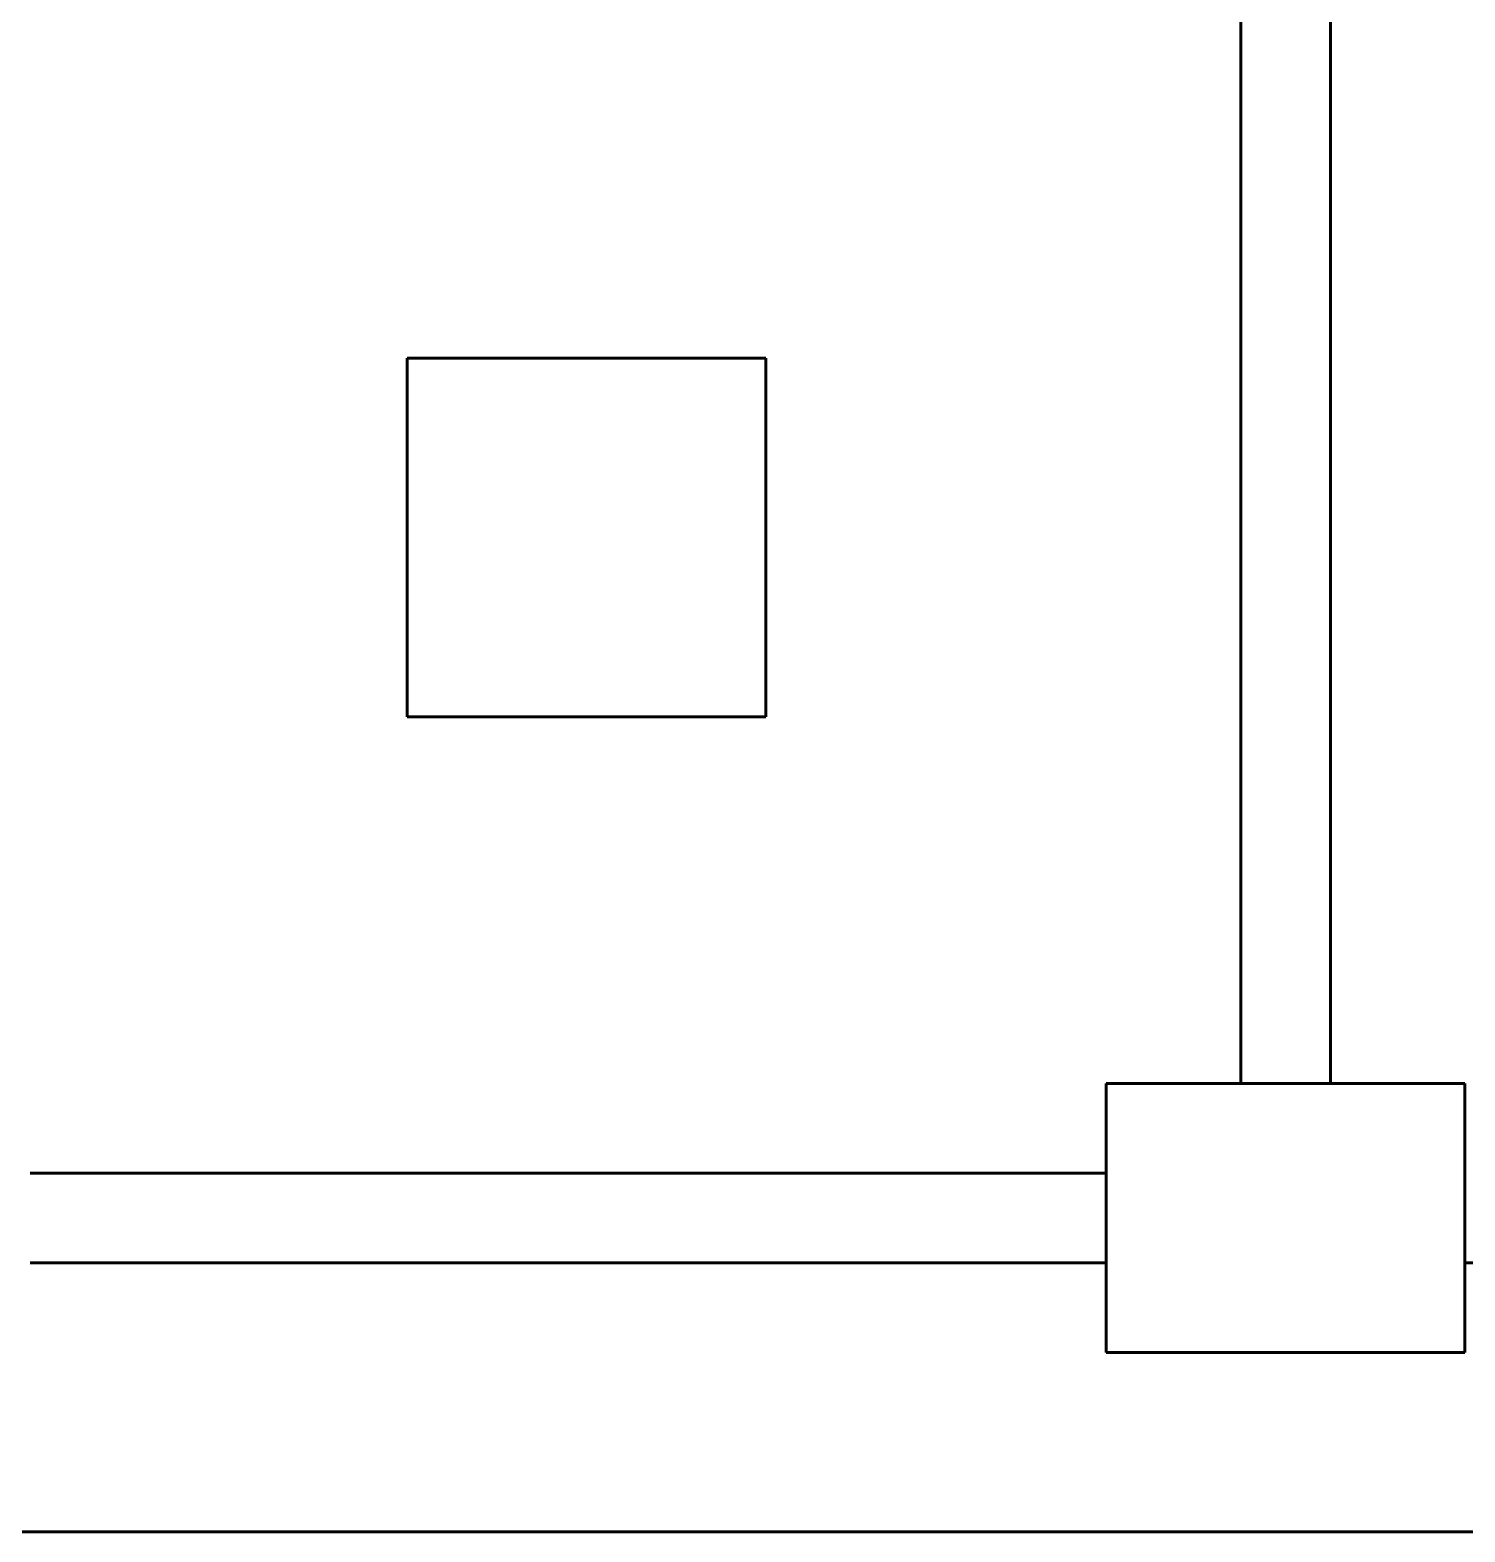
# Model space of a CAD drawing. Extents: x 0 to 297, y 0 to 292.
# Drawn here: x 167.35 to 175.35, y 68.61 to 76.98 of the extents above; entities that cross this region are included whole.
import ezdxf

# ---------------------------------------------------------------- set-up
doc = ezdxf.new("R2010")
doc.units = 0
doc.header["$MEASUREMENT"] = 0
doc.linetypes.add('K5LT_BASIC', pattern=[0])
doc.layers.add('Системный слой', color=7, linetype='Continuous')

# ---------------------------------------------------------------- blocks, each defined once
blk = doc.blocks.new('*U')
at = {"layer": 'Системный слой', "linetype": 'K5LT_BASIC', "lineweight": 60}
for p, q in [((171.4534, 75.1523), (169.4534, 75.1523)), ((169.4534, 75.1523), (169.4534, 73.1523)), ((171.4534, 73.1523), (171.4534, 75.1523)), ((169.4534, 73.1523), (171.4534, 73.1523)), ((175.3503, 71.1064), (173.3503, 71.1064)), ((173.3503, 71.1064), (173.3503, 69.6064)), ((175.3503, 71.1064), (173.3503, 71.1064)), ((173.3503, 71.1064), (173.3503, 69.6064)), ((175.3503, 71.1064), (173.3503, 71.1064)), ((173.3503, 71.1064), (173.3503, 69.6064)), ((175.3503, 71.1064), (173.3503, 71.1064)), ((173.3503, 71.1064), (173.3503, 69.6064)), ((175.3503, 69.6064), (175.3503, 71.1064)), ((175.3503, 69.6064), (175.3503, 71.1064)), ((175.3503, 69.6064), (175.3503, 71.1064)), ((175.3503, 69.6064), (175.3503, 71.1064)), ((173.3503, 69.6064), (175.3503, 69.6064)), ((173.3503, 69.6064), (175.3503, 69.6064)), ((173.3503, 69.6064), (175.3503, 69.6064)), ((173.3503, 69.6064), (175.3503, 69.6064))]:
    blk.add_line(p, q, dxfattribs=at)

msp = doc.modelspace()

# ---------------------------------------------------------------- linework, layer by layer
at = {"layer": 'Системный слой', "linetype": 'K5LT_BASIC', "lineweight": 60}
for p, q in [((174.1001, 71.1064), (174.1001, 91.1064)), ((174.6001, 71.1061), (174.6001, 91.1064)), ((174.1001, 84.1061), (174.1001, 71.1064)), ((174.6001, 71.1061), (174.6001, 84.1061)), ((175.3503, 71.1064), (173.3503, 71.1064)), ((173.3503, 69.6064), (173.3503, 71.1064)), ((173.3503, 71.1064), (173.3503, 69.6064)), ((173.3503, 71.1064), (175.3503, 71.1064)), ((173.3503, 71.1064), (173.3503, 69.6064)), ((173.3503, 71.1064), (175.3503, 71.1064)), ((175.3503, 71.1064), (173.3503, 71.1064)), ((173.3503, 69.6064), (173.3503, 71.1064)), ((173.3503, 71.1064), (173.3503, 69.6064)), ((173.3503, 71.1064), (175.3503, 71.1064)), ((173.3503, 71.1064), (173.3503, 69.6064)), ((173.3503, 71.1064), (175.3503, 71.1064)), ((175.3503, 71.1064), (175.3503, 69.6064)), ((175.3503, 71.1064), (175.3503, 69.6064)), ((175.3503, 71.1064), (175.3503, 69.6064)), ((175.3503, 71.1064), (175.3503, 69.6064)), ((175.3503, 71.1064), (175.3503, 69.6064)), ((175.3503, 71.1064), (175.3503, 69.6064)), ((175.3503, 71.1064), (175.3503, 69.6064)), ((175.3503, 71.1064), (175.3503, 69.6064)), ((175.3503, 71.1064), (175.3503, 69.6064)), ((167.3505, 70.6065), (173.3505, 70.6065)), ((167.3505, 70.6065), (173.3505, 70.6065)), ((173.3503, 70.1064), (167.3503, 70.1064)), ((173.3503, 70.1064), (167.3503, 70.1064)), ((181.3503, 70.1064), (175.3503, 70.1064)), ((175.3503, 69.6064), (173.3503, 69.6064)), ((175.3503, 69.6064), (173.3503, 69.6064)), ((173.3503, 69.6064), (175.3503, 69.6064)), ((175.3503, 69.6064), (173.3503, 69.6064)), ((173.3503, 69.6064), (175.3503, 69.6064)), ((175.3503, 69.6064), (173.3503, 69.6064)), ((173.3503, 69.6064), (175.3503, 69.6064)), ((175.3503, 69.6064), (173.3503, 69.6064)), ((173.3503, 69.6064), (175.3503, 69.6064)), ((174.6003, 69.6064), (173.8503, 69.6064)), ((174.6003, 69.6064), (173.8503, 69.6064)), ((174.6003, 69.6064), (173.8503, 69.6064)), ((174.6003, 69.6064), (173.8503, 69.6064)), ((130.35, 68.6064), (173.35, 68.6064)), ((173.35, 68.6064), (247.3503, 68.6064)), ((173.35, 68.6064), (248.35, 68.6064))]:
    msp.add_line(p, q, dxfattribs=at)

# ---------------------------------------------------------------- block references
at = {"layer": 'Системный слой'}
msp.add_blockref('*U', (0, 0), dxfattribs=at)
msp.add_blockref('*U', (0, 0), dxfattribs=at)
msp.add_blockref('*U', (0, 0), dxfattribs=at)
msp.add_blockref('*U', (0, 0), dxfattribs=at)
msp.add_blockref('*U', (0, 0), dxfattribs=at)
msp.add_blockref('*U', (0, 0), dxfattribs=at)
msp.add_blockref('*U', (0, 0), dxfattribs=at)
msp.add_blockref('*U', (0, 0), dxfattribs=at)
msp.add_blockref('*U', (0, 0), dxfattribs=at)
msp.add_blockref('*U', (0, 0), dxfattribs=at)
msp.add_blockref('*U', (0, 0), dxfattribs=at)
msp.add_blockref('*U', (0, 0), dxfattribs=at)
msp.add_blockref('*U', (0, 0), dxfattribs=at)
msp.add_blockref('*U', (0, 0), dxfattribs=at)
msp.add_blockref('*U', (0, 0), dxfattribs=at)
msp.add_blockref('*U', (0, 0), dxfattribs=at)
msp.add_blockref('*U', (0, 0), dxfattribs=at)
msp.add_blockref('*U', (0, 0), dxfattribs=at)
msp.add_blockref('*U', (0, 0), dxfattribs=at)
msp.add_blockref('*U', (0, 0), dxfattribs=at)
msp.add_blockref('*U', (0, 0), dxfattribs=at)
msp.add_blockref('*U', (0, 0), dxfattribs=at)
msp.add_blockref('*U', (0, 0), dxfattribs=at)
msp.add_blockref('*U', (0, 0), dxfattribs=at)
msp.add_blockref('*U', (0, 0), dxfattribs=at)
msp.add_blockref('*U', (0, 0), dxfattribs=at)
msp.add_blockref('*U', (0, 0), dxfattribs=at)
msp.add_blockref('*U', (0, 0), dxfattribs=at)
msp.add_blockref('*U', (0, 0), dxfattribs=at)
msp.add_blockref('*U', (0, 0), dxfattribs=at)
msp.add_blockref('*U', (0, 0), dxfattribs=at)
msp.add_blockref('*U', (0, 0), dxfattribs=at)
msp.add_blockref('*U', (0, 0), dxfattribs=at)
msp.add_blockref('*U', (0, 0), dxfattribs=at)
msp.add_blockref('*U', (0, 0), dxfattribs=at)
msp.add_blockref('*U', (0, 0), dxfattribs=at)
msp.add_blockref('*U', (0, 0), dxfattribs=at)
msp.add_blockref('*U', (0, 0), dxfattribs=at)
msp.add_blockref('*U', (0, 0), dxfattribs=at)
msp.add_blockref('*U', (0, 0), dxfattribs=at)
msp.add_blockref('*U', (0, 0), dxfattribs=at)
msp.add_blockref('*U', (0, 0), dxfattribs=at)
msp.add_blockref('*U', (0, 0), dxfattribs=at)
msp.add_blockref('*U', (0, 0), dxfattribs=at)
msp.add_blockref('*U', (0, 0), dxfattribs=at)
msp.add_blockref('*U', (0, 0), dxfattribs=at)
msp.add_blockref('*U', (0, 0), dxfattribs=at)
msp.add_blockref('*U', (0, 0), dxfattribs=at)
msp.add_blockref('*U', (0, 0), dxfattribs=at)
msp.add_blockref('*U', (0, 0), dxfattribs=at)
msp.add_blockref('*U', (0, 0), dxfattribs=at)
msp.add_blockref('*U', (0, 0), dxfattribs=at)
msp.add_blockref('*U', (0, 0), dxfattribs=at)
msp.add_blockref('*U', (0, 0), dxfattribs=at)
msp.add_blockref('*U', (0, 0), dxfattribs=at)
msp.add_blockref('*U', (0, 0), dxfattribs=at)
msp.add_blockref('*U', (0, 0), dxfattribs=at)
msp.add_blockref('*U', (0, 0), dxfattribs=at)
msp.add_blockref('*U', (0, 0), dxfattribs=at)
msp.add_blockref('*U', (0, 0), dxfattribs=at)
msp.add_blockref('*U', (0, 0), dxfattribs=at)
msp.add_blockref('*U', (0, 0), dxfattribs=at)
msp.add_blockref('*U', (0, 0), dxfattribs=at)
msp.add_blockref('*U', (0, 0), dxfattribs=at)
msp.add_blockref('*U', (0, 0), dxfattribs=at)
msp.add_blockref('*U', (0, 0), dxfattribs=at)
msp.add_blockref('*U', (0, 0), dxfattribs=at)
msp.add_blockref('*U', (0, 0), dxfattribs=at)
msp.add_blockref('*U', (0, 0), dxfattribs=at)
msp.add_blockref('*U', (0, 0), dxfattribs=at)
msp.add_blockref('*U', (0, 0), dxfattribs=at)
msp.add_blockref('*U', (0, 0), dxfattribs=at)
msp.add_blockref('*U', (0, 0), dxfattribs=at)
msp.add_blockref('*U', (0, 0), dxfattribs=at)
msp.add_blockref('*U', (0, 0), dxfattribs=at)
msp.add_blockref('*U', (0, 0), dxfattribs=at)
msp.add_blockref('*U', (0, 0), dxfattribs=at)
msp.add_blockref('*U', (0, 0), dxfattribs=at)
msp.add_blockref('*U', (0, 0), dxfattribs=at)
msp.add_blockref('*U', (0, 0), dxfattribs=at)
msp.add_blockref('*U', (0, 0), dxfattribs=at)
msp.add_blockref('*U', (0, 0), dxfattribs=at)
msp.add_blockref('*U', (0, 0), dxfattribs=at)
msp.add_blockref('*U', (0, 0), dxfattribs=at)
msp.add_blockref('*U', (0, 0), dxfattribs=at)
msp.add_blockref('*U', (0, 0), dxfattribs=at)
msp.add_blockref('*U', (0, 0), dxfattribs=at)
msp.add_blockref('*U', (0, 0), dxfattribs=at)
msp.add_blockref('*U', (0, 0), dxfattribs=at)
msp.add_blockref('*U', (0, 0), dxfattribs=at)
msp.add_blockref('*U', (0, 0), dxfattribs=at)
msp.add_blockref('*U', (0, 0), dxfattribs=at)
msp.add_blockref('*U', (0, 0), dxfattribs=at)
msp.add_blockref('*U', (0, 0), dxfattribs=at)
msp.add_blockref('*U', (0, 0), dxfattribs=at)
msp.add_blockref('*U', (0, 0), dxfattribs=at)
msp.add_blockref('*U', (0, 0), dxfattribs=at)
msp.add_blockref('*U', (0, 0), dxfattribs=at)
msp.add_blockref('*U', (0, 0), dxfattribs=at)
msp.add_blockref('*U', (0, 0), dxfattribs=at)
msp.add_blockref('*U', (0, 0), dxfattribs=at)
msp.add_blockref('*U', (0, 0), dxfattribs=at)
msp.add_blockref('*U', (0, 0), dxfattribs=at)
msp.add_blockref('*U', (0, 0), dxfattribs=at)
msp.add_blockref('*U', (0, 0), dxfattribs=at)
msp.add_blockref('*U', (0, 0), dxfattribs=at)
msp.add_blockref('*U', (0, 0), dxfattribs=at)
msp.add_blockref('*U', (0, 0), dxfattribs=at)
msp.add_blockref('*U', (0, 0), dxfattribs=at)
msp.add_blockref('*U', (0, 0), dxfattribs=at)
msp.add_blockref('*U', (0, 0), dxfattribs=at)
msp.add_blockref('*U', (0, 0), dxfattribs=at)
msp.add_blockref('*U', (0, 0), dxfattribs=at)
msp.add_blockref('*U', (0, 0), dxfattribs=at)
msp.add_blockref('*U', (0, 0), dxfattribs=at)
msp.add_blockref('*U', (0, 0), dxfattribs=at)
msp.add_blockref('*U', (0, 0), dxfattribs=at)
msp.add_blockref('*U', (0, 0), dxfattribs=at)
msp.add_blockref('*U', (0, 0), dxfattribs=at)
msp.add_blockref('*U', (0, 0), dxfattribs=at)
msp.add_blockref('*U', (0, 0), dxfattribs=at)
msp.add_blockref('*U', (0, 0), dxfattribs=at)
msp.add_blockref('*U', (0, 0), dxfattribs=at)
msp.add_blockref('*U', (0, 0), dxfattribs=at)
msp.add_blockref('*U', (0, 0), dxfattribs=at)
msp.add_blockref('*U', (0, 0), dxfattribs=at)
msp.add_blockref('*U', (0, 0), dxfattribs=at)
msp.add_blockref('*U', (0, 0), dxfattribs=at)
msp.add_blockref('*U', (0, 0), dxfattribs=at)
msp.add_blockref('*U', (0, 0), dxfattribs=at)
msp.add_blockref('*U', (0, 0), dxfattribs=at)
msp.add_blockref('*U', (0, 0), dxfattribs=at)
msp.add_blockref('*U', (0, 0), dxfattribs=at)
msp.add_blockref('*U', (0, 0), dxfattribs=at)
msp.add_blockref('*U', (0, 0), dxfattribs=at)
msp.add_blockref('*U', (0, 0), dxfattribs=at)
msp.add_blockref('*U', (0, 0), dxfattribs=at)
msp.add_blockref('*U', (0, 0), dxfattribs=at)
msp.add_blockref('*U', (0, 0), dxfattribs=at)
msp.add_blockref('*U', (0, 0), dxfattribs=at)
msp.add_blockref('*U', (0, 0), dxfattribs=at)
msp.add_blockref('*U', (0, 0), dxfattribs=at)
msp.add_blockref('*U', (0, 0), dxfattribs=at)
msp.add_blockref('*U', (0, 0), dxfattribs=at)
msp.add_blockref('*U', (0, 0), dxfattribs=at)
msp.add_blockref('*U', (0, 0), dxfattribs=at)
msp.add_blockref('*U', (0, 0), dxfattribs=at)
msp.add_blockref('*U', (0, 0), dxfattribs=at)
msp.add_blockref('*U', (0, 0), dxfattribs=at)
msp.add_blockref('*U', (0, 0), dxfattribs=at)
msp.add_blockref('*U', (0, 0), dxfattribs=at)
msp.add_blockref('*U', (0, 0), dxfattribs=at)
msp.add_blockref('*U', (0, 0), dxfattribs=at)
msp.add_blockref('*U', (0, 0), dxfattribs=at)
msp.add_blockref('*U', (0, 0), dxfattribs=at)
msp.add_blockref('*U', (0, 0), dxfattribs=at)
msp.add_blockref('*U', (0, 0), dxfattribs=at)
msp.add_blockref('*U', (0, 0), dxfattribs=at)
msp.add_blockref('*U', (0, 0), dxfattribs=at)
msp.add_blockref('*U', (0, 0), dxfattribs=at)
msp.add_blockref('*U', (0, 0), dxfattribs=at)
msp.add_blockref('*U', (0, 0), dxfattribs=at)
msp.add_blockref('*U', (0, 0), dxfattribs=at)
msp.add_blockref('*U', (0, 0), dxfattribs=at)
msp.add_blockref('*U', (0, 0), dxfattribs=at)
msp.add_blockref('*U', (0, 0), dxfattribs=at)
msp.add_blockref('*U', (0, 0), dxfattribs=at)
msp.add_blockref('*U', (0, 0), dxfattribs=at)
msp.add_blockref('*U', (0, 0), dxfattribs=at)
msp.add_blockref('*U', (0, 0), dxfattribs=at)
msp.add_blockref('*U', (0, 0), dxfattribs=at)
msp.add_blockref('*U', (0, 0), dxfattribs=at)
msp.add_blockref('*U', (0, 0), dxfattribs=at)
msp.add_blockref('*U', (0, 0), dxfattribs=at)
msp.add_blockref('*U', (0, 0), dxfattribs=at)
msp.add_blockref('*U', (0, 0), dxfattribs=at)
msp.add_blockref('*U', (0, 0), dxfattribs=at)
msp.add_blockref('*U', (0, 0), dxfattribs=at)
msp.add_blockref('*U', (0, 0), dxfattribs=at)
msp.add_blockref('*U', (0, 0), dxfattribs=at)
msp.add_blockref('*U', (0, 0), dxfattribs=at)
msp.add_blockref('*U', (0, 0), dxfattribs=at)
msp.add_blockref('*U', (0, 0), dxfattribs=at)
msp.add_blockref('*U', (0, 0), dxfattribs=at)
msp.add_blockref('*U', (0, 0), dxfattribs=at)
msp.add_blockref('*U', (0, 0), dxfattribs=at)
msp.add_blockref('*U', (0, 0), dxfattribs=at)
msp.add_blockref('*U', (0, 0), dxfattribs=at)
msp.add_blockref('*U', (0, 0), dxfattribs=at)
msp.add_blockref('*U', (0, 0), dxfattribs=at)
msp.add_blockref('*U', (0, 0), dxfattribs=at)
msp.add_blockref('*U', (0, 0), dxfattribs=at)
msp.add_blockref('*U', (0, 0), dxfattribs=at)
msp.add_blockref('*U', (0, 0), dxfattribs=at)
msp.add_blockref('*U', (0, 0), dxfattribs=at)
msp.add_blockref('*U', (0, 0), dxfattribs=at)
msp.add_blockref('*U', (0, 0), dxfattribs=at)
msp.add_blockref('*U', (0, 0), dxfattribs=at)
msp.add_blockref('*U', (0, 0), dxfattribs=at)
msp.add_blockref('*U', (0, 0), dxfattribs=at)
msp.add_blockref('*U', (0, 0), dxfattribs=at)
msp.add_blockref('*U', (0, 0), dxfattribs=at)
msp.add_blockref('*U', (0, 0), dxfattribs=at)
msp.add_blockref('*U', (0, 0), dxfattribs=at)
msp.add_blockref('*U', (0, 0), dxfattribs=at)
msp.add_blockref('*U', (0, 0), dxfattribs=at)
msp.add_blockref('*U', (0, 0), dxfattribs=at)
msp.add_blockref('*U', (0, 0), dxfattribs=at)
msp.add_blockref('*U', (0, 0), dxfattribs=at)
msp.add_blockref('*U', (0, 0), dxfattribs=at)
msp.add_blockref('*U', (0, 0), dxfattribs=at)
msp.add_blockref('*U', (0, 0), dxfattribs=at)
msp.add_blockref('*U', (0, 0), dxfattribs=at)
msp.add_blockref('*U', (0, 0), dxfattribs=at)
msp.add_blockref('*U', (0, 0), dxfattribs=at)
msp.add_blockref('*U', (0, 0), dxfattribs=at)
msp.add_blockref('*U', (0, 0), dxfattribs=at)
msp.add_blockref('*U', (0, 0), dxfattribs=at)
msp.add_blockref('*U', (0, 0), dxfattribs=at)
msp.add_blockref('*U', (0, 0), dxfattribs=at)
msp.add_blockref('*U', (0, 0), dxfattribs=at)
msp.add_blockref('*U', (0, 0), dxfattribs=at)
msp.add_blockref('*U', (0, 0), dxfattribs=at)
msp.add_blockref('*U', (0, 0), dxfattribs=at)
msp.add_blockref('*U', (0, 0), dxfattribs=at)
msp.add_blockref('*U', (0, 0), dxfattribs=at)
msp.add_blockref('*U', (0, 0), dxfattribs=at)
msp.add_blockref('*U', (0, 0), dxfattribs=at)
msp.add_blockref('*U', (0, 0), dxfattribs=at)
msp.add_blockref('*U', (0, 0), dxfattribs=at)
msp.add_blockref('*U', (0, 0), dxfattribs=at)
msp.add_blockref('*U', (0, 0), dxfattribs=at)
msp.add_blockref('*U', (0, 0), dxfattribs=at)
msp.add_blockref('*U', (0, 0), dxfattribs=at)
msp.add_blockref('*U', (0, 0), dxfattribs=at)
msp.add_blockref('*U', (0, 0), dxfattribs=at)
msp.add_blockref('*U', (0, 0), dxfattribs=at)
msp.add_blockref('*U', (0, 0), dxfattribs=at)
msp.add_blockref('*U', (0, 0), dxfattribs=at)
msp.add_blockref('*U', (0, 0), dxfattribs=at)
msp.add_blockref('*U', (0, 0), dxfattribs=at)
msp.add_blockref('*U', (0, 0), dxfattribs=at)
msp.add_blockref('*U', (0, 0), dxfattribs=at)
msp.add_blockref('*U', (0, 0), dxfattribs=at)
msp.add_blockref('*U', (0, 0), dxfattribs=at)
msp.add_blockref('*U', (0, 0), dxfattribs=at)
msp.add_blockref('*U', (0, 0), dxfattribs=at)
msp.add_blockref('*U', (0, 0), dxfattribs=at)
msp.add_blockref('*U', (0, 0), dxfattribs=at)
msp.add_blockref('*U', (0, 0), dxfattribs=at)
msp.add_blockref('*U', (0, 0), dxfattribs=at)
msp.add_blockref('*U', (0, 0), dxfattribs=at)
msp.add_blockref('*U', (0, 0), dxfattribs=at)
msp.add_blockref('*U', (0, 0), dxfattribs=at)
msp.add_blockref('*U', (0, 0), dxfattribs=at)
msp.add_blockref('*U', (0, 0), dxfattribs=at)
msp.add_blockref('*U', (0, 0), dxfattribs=at)
msp.add_blockref('*U', (0, 0), dxfattribs=at)
msp.add_blockref('*U', (0, 0), dxfattribs=at)
msp.add_blockref('*U', (0, 0), dxfattribs=at)
msp.add_blockref('*U', (0, 0), dxfattribs=at)
msp.add_blockref('*U', (0, 0), dxfattribs=at)
msp.add_blockref('*U', (0, 0), dxfattribs=at)
msp.add_blockref('*U', (0, 0), dxfattribs=at)
msp.add_blockref('*U', (0, 0), dxfattribs=at)
msp.add_blockref('*U', (0, 0), dxfattribs=at)
msp.add_blockref('*U', (0, 0), dxfattribs=at)
msp.add_blockref('*U', (0, 0), dxfattribs=at)
msp.add_blockref('*U', (0, 0), dxfattribs=at)
msp.add_blockref('*U', (0, 0), dxfattribs=at)
msp.add_blockref('*U', (0, 0), dxfattribs=at)
msp.add_blockref('*U', (0, 0), dxfattribs=at)
msp.add_blockref('*U', (0, 0), dxfattribs=at)
msp.add_blockref('*U', (0, 0), dxfattribs=at)
msp.add_blockref('*U', (0, 0), dxfattribs=at)
msp.add_blockref('*U', (0, 0), dxfattribs=at)
msp.add_blockref('*U', (0, 0), dxfattribs=at)
msp.add_blockref('*U', (0, 0), dxfattribs=at)
msp.add_blockref('*U', (0, 0), dxfattribs=at)
msp.add_blockref('*U', (0, 0), dxfattribs=at)
msp.add_blockref('*U', (0, 0), dxfattribs=at)
msp.add_blockref('*U', (0, 0), dxfattribs=at)
msp.add_blockref('*U', (0, 0), dxfattribs=at)
msp.add_blockref('*U', (0, 0), dxfattribs=at)
msp.add_blockref('*U', (0, 0), dxfattribs=at)
msp.add_blockref('*U', (0, 0), dxfattribs=at)
msp.add_blockref('*U', (0, 0), dxfattribs=at)
msp.add_blockref('*U', (0, 0), dxfattribs=at)
msp.add_blockref('*U', (0, 0), dxfattribs=at)
msp.add_blockref('*U', (0, 0), dxfattribs=at)
msp.add_blockref('*U', (0, 0), dxfattribs=at)
msp.add_blockref('*U', (0, 0), dxfattribs=at)
msp.add_blockref('*U', (0, 0), dxfattribs=at)
msp.add_blockref('*U', (0, 0), dxfattribs=at)
msp.add_blockref('*U', (0, 0), dxfattribs=at)
msp.add_blockref('*U', (0, 0), dxfattribs=at)
msp.add_blockref('*U', (0, 0), dxfattribs=at)
msp.add_blockref('*U', (0, 0), dxfattribs=at)
msp.add_blockref('*U', (0, 0), dxfattribs=at)
msp.add_blockref('*U', (0, 0), dxfattribs=at)
msp.add_blockref('*U', (0, 0), dxfattribs=at)
msp.add_blockref('*U', (0, 0), dxfattribs=at)
msp.add_blockref('*U', (0, 0), dxfattribs=at)
msp.add_blockref('*U', (0, 0), dxfattribs=at)
msp.add_blockref('*U', (0, 0), dxfattribs=at)

doc.saveas('drawing.dxf')
